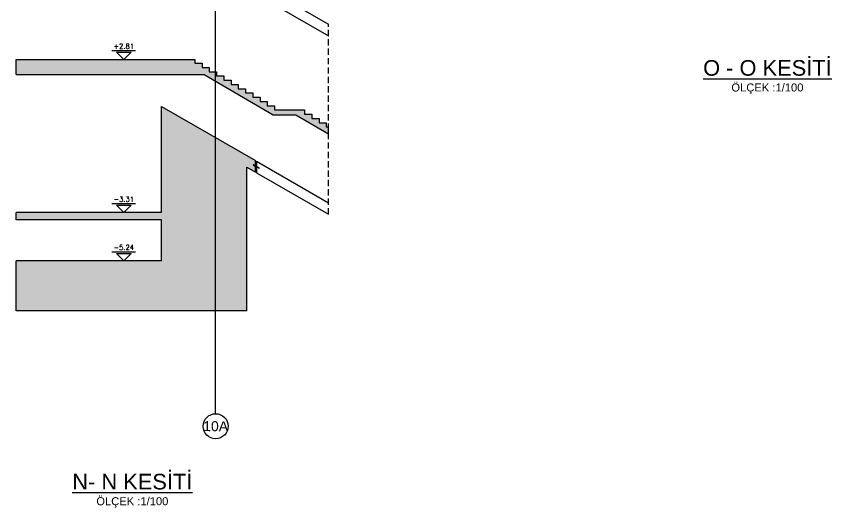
# Model space of a CAD drawing. Header units: millimetres. Extents: x 400382 to 401267, y 4543945 to 4544126.
# Drawn here: x 401211.87 to 401244.48, y 4543951.69 to 4543971.34 of the extents above; entities that cross this region are included whole.
import ezdxf
from ezdxf.enums import TextEntityAlignment as Align

# ---------------------------------------------------------------- set-up
doc = ezdxf.new("R2010")
doc.units = ezdxf.units.MM
for name, pattern in [('AKS', [3, 2.5, -0.25, 0, -0.25]), ('CIZGI', [0.4, 0.25, -0.15]), ('CONTINU', [0]), ('HIDDEN', [0.375, 0.25, -0.125]), ('UUC-ST-KAL-I05-101-U-000$0$ACAD_ISO05W100', [33, 24, -3, 0, -3, 0, -3])]:
    doc.linetypes.add(name, pattern=pattern)
for name, color, linetype in [('aks prota', 2, 'AKS'), ('caks prota', 4, 'Continuous'), ('kesik prota', 2, 'CIZGI'), ('kesit prota', 1, 'Continuous'), ('kesit tarama prota', 252, 'Continuous'), ('kolon tarama prota', 252, 'Continuous'), ('kot prota', 4, 'Continuous'), ('PRT-CST-rc_level', 6, 'Continuous'), ('PRT-CST-rc_levermark', 4, 'Continuous'), ('t35 prota', 3, 'Continuous'), ('taks prota', 7, 'Continuous'), ('tplan prota', 7, 'Continuous'), ('UUC-ST-KAL-I05-101-U-000$0$st_s_su tutucu', 2, 'Continuous')]:
    doc.layers.add(name, color=color, linetype=linetype)
doc.styles.add('Arial', font='Arial.ttf')
doc.styles.add('OLCU', font='romanstw.shx')
doc.styles.add('TAKS', font='Arial Unicode.ttf')

# ---------------------------------------------------------------- blocks, each defined once
blk = doc.blocks.new('KOTK5')
at = {"layer": 'PRT-CST-rc_levermark'}
blk.add_line((217, 160), (-213, 160), dxfattribs=at)
blk.add_lwpolyline([(130, 130), (-130, 130), (0, 0)], close=True, dxfattribs=at)
at = {"layer": 'PRT-CST-rc_level', "style": 'OLCU'}
blk.add_attdef('000.00', text='', height=90, dxfattribs=at).set_placement((0, 193), align=Align.CENTER)

msp = doc.modelspace()

# ---------------------------------------------------------------- hatches: boundary and pattern name
at = {"layer": 'kesit tarama prota'}
h = msp.add_hatch(color=256, dxfattribs=at)
h.dxf.hatch_style = 1
h.paths.add_polyline_path([(401217.68366, 4543969.01903), (401219.38232, 4543969.01903), (401222.14584, 4543967.39903), (401223.05584, 4543967.39903), (401224.35571, 4543966.63704), (401224.35571, 4543966.91903), (401224.27014, 4543966.91903), (401224.27014, 4543967.08903), (401223.98014, 4543967.08903), (401223.98014, 4543967.25903), (401223.69014, 4543967.25903), (401223.69014, 4543967.42903), (401223.40014, 4543967.42903), (401223.40014, 4543967.59903), (401222.20014, 4543967.59903), (401222.20014, 4543967.76903), (401221.91014, 4543967.76903), (401221.91014, 4543967.93903), (401221.62014, 4543967.93903), (401221.62014, 4543968.10903), (401221.33014, 4543968.10903), (401221.33014, 4543968.27903), (401221.04014, 4543968.27903), (401221.04014, 4543968.44903), (401220.75014, 4543968.44903), (401220.75014, 4543968.61903), (401220.46014, 4543968.61903), (401220.46014, 4543968.78903), (401220.17014, 4543968.78903), (401220.17014, 4543968.95903), (401219.88014, 4543968.95903), (401219.88014, 4543969.12903), (401219.59014, 4543969.12903), (401219.59014, 4543969.29903), (401219.30014, 4543969.29903), (401219.30014, 4543969.46903), (401219.01014, 4543969.46903), (401219.01014, 4543969.61903), (401211.87188, 4543969.61903), (401211.87188, 4543969.01903)])
h = msp.add_hatch(color=256, dxfattribs=at)
h.dxf.hatch_style = 1
h.paths.add_polyline_path([(401221.08627, 4543965.31369), (401221.43268, 4543965.11369), (401221.43268, 4543965.57557), (401217.68366, 4543967.74009), (401217.68366, 4543963.49903), (401211.87188, 4543963.49903), (401211.87188, 4543963.19903), (401217.68366, 4543963.19903), (401217.68366, 4543961.56903), (401211.87188, 4543961.56903), (401211.87188, 4543959.56903), (401221.08627, 4543959.56903)])

# ---------------------------------------------------------------- linework, layer by layer
at = {"layer": 'aks prota', "ltscale": 10}
msp.add_line((401219.84405, 4543955.44899), (401219.84405, 4543984.1625), dxfattribs=at)
at = {"layer": 'caks prota', "ltscale": 0.05}
msp.add_circle((401219.84405, 4543954.94899), 0.5, dxfattribs=at)
at = {"layer": 'kesik prota', "ltscale": 10}
msp.add_line((401211.87188, 4543969.01903), (401211.87188, 4543969.61903), dxfattribs=at)
for points in [[(401211.87188, 4543963.19903), (401211.87188, 4543963.49903)], [(401211.87188, 4543959.56903), (401211.87188, 4543961.56903)]]:
    msp.add_lwpolyline(points, dxfattribs=at)
at = {"layer": 'kesit prota', "color": 1}
for p, q in [((401217.68366, 4543963.49903), (401217.68366, 4543967.74009)), ((401217.68366, 4543961.56903), (401217.68366, 4543963.19903))]:
    msp.add_line(p, q, dxfattribs=at)
for points in [[(401211.87188, 4543969.61903), (401219.01014, 4543969.61903), (401219.01014, 4543969.46903), (401219.30014, 4543969.46903), (401219.30014, 4543969.29903), (401219.59014, 4543969.29903), (401219.59014, 4543969.12903), (401219.88014, 4543969.12903), (401219.88014, 4543968.95903), (401220.17014, 4543968.95903), (401220.17014, 4543968.78903), (401220.46014, 4543968.78903), (401220.46014, 4543968.61903), (401220.75014, 4543968.61903), (401220.75014, 4543968.44903), (401221.04014, 4543968.44903), (401221.04014, 4543968.27903), (401221.33014, 4543968.27903), (401221.33014, 4543968.10903), (401221.62014, 4543968.10903), (401221.62014, 4543967.93903), (401221.91014, 4543967.93903), (401221.91014, 4543967.76903), (401222.20014, 4543967.76903), (401222.20014, 4543967.59903), (401223.40014, 4543967.59903), (401223.40014, 4543967.42903), (401223.69014, 4543967.42903), (401223.69014, 4543967.25903), (401223.98014, 4543967.25903), (401223.98014, 4543967.08903), (401224.27014, 4543967.08903), (401224.27014, 4543966.91903), (401224.35571, 4543966.91903)], [(401211.87121, 4543969.01903), (401219.38232, 4543969.01903)], [(401219.38232, 4543969.01903), (401222.14584, 4543967.39903), (401223.05584, 4543967.39903), (401224.35571, 4543966.63704)], [(401217.68366, 4543967.74009), (401221.43268, 4543965.57557)], [(401221.08627, 4543959.56903), (401221.08627, 4543965.31369), (401221.43268, 4543965.11369), (401221.43268, 4543965.57557)], [(401217.68366, 4543963.49903), (401211.87188, 4543963.49903)], [(401217.68366, 4543963.19903), (401211.87188, 4543963.19903)], [(401217.68366, 4543961.56903), (401211.87188, 4543961.56903)], [(401221.08627, 4543959.56903), (401211.87188, 4543959.56903)]]:
    msp.add_lwpolyline(points, dxfattribs=at)
at = {"layer": 'kesit prota'}
msp.add_lwpolyline([(401224.35571, 4543966.63704), (401224.35571, 4543966.91903)], dxfattribs=at)
at = {"layer": 'kolon tarama prota'}
msp.add_line((401221.48268, 4543965.54671), (401221.48268, 4543965.08483), dxfattribs=at)
for points in [[(401221.48268, 4543972.68821), (401224.35571, 4543971.02946)], [(401221.48268, 4543972.22633), (401224.35571, 4543970.56756)], [(401221.48268, 4543965.54671), (401224.35571, 4543963.88794)], [(401221.48268, 4543965.08483), (401224.35571, 4543963.42606)]]:
    msp.add_lwpolyline(points, dxfattribs=at)
at = {"layer": 'kolon tarama prota', "linetype": 'HIDDEN'}
msp.add_lwpolyline([(401224.35571, 4543963.42606), (401224.35571, 4543971.02946)], dxfattribs=at)
at = {"layer": 'UUC-ST-KAL-I05-101-U-000$0$st_s_su tutucu', "linetype": 'UUC-ST-KAL-I05-101-U-000$0$ACAD_ISO05W100', "ltscale": 0.05}
msp.add_lwpolyline([(401221.47069, 4543965.31299, -0.57735027), (401221.46809, 4543965.31148), (401221.43777, 4543965.32899, -0.57735027), (401221.43777, 4543965.33199), (401221.45828, 4543965.34383, 0.57735027), (401221.45828, 4543965.34684), (401221.41859, 4543965.36975), (401221.42151, 4543965.37482), (401221.41794, 4543965.37688), (401221.41502, 4543965.37181), (401221.38669, 4543965.38817), (401221.38962, 4543965.39324), (401221.38605, 4543965.3953), (401221.38312, 4543965.39023), (401221.36521, 4543965.40057), (401221.36421, 4543965.41616), (401221.3597, 4543965.41876), (401221.3441, 4543965.39174), (401221.34861, 4543965.38914), (401221.36261, 4543965.39607), (401221.38052, 4543965.38572), (401221.3776, 4543965.38066), (401221.38116, 4543965.3786), (401221.38409, 4543965.38367), (401221.41242, 4543965.36731), (401221.40949, 4543965.36224), (401221.41306, 4543965.36018), (401221.41599, 4543965.36525), (401221.44875, 4543965.34634, -0.57735027), (401221.44875, 4543965.34333), (401221.4291, 4543965.33199, 0.57735027), (401221.4291, 4543965.32899), (401221.47242, 4543965.30398, 0.57735027), (401221.47502, 4543965.30548), (401221.47502, 4543965.32816, -0.57735027), (401221.47762, 4543965.32966), (401221.51039, 4543965.31075), (401221.50746, 4543965.30568), (401221.51103, 4543965.30362), (401221.51395, 4543965.30869), (401221.54228, 4543965.29233), (401221.53935, 4543965.28727), (401221.54292, 4543965.28521), (401221.54585, 4543965.29027), (401221.56376, 4543965.27993), (401221.56477, 4543965.26434), (401221.56927, 4543965.26174), (401221.58487, 4543965.28876), (401221.58037, 4543965.29136), (401221.56636, 4543965.28444), (401221.54845, 4543965.29478), (401221.55137, 4543965.29985), (401221.54781, 4543965.3019), (401221.54488, 4543965.29684), (401221.51655, 4543965.31319), (401221.51948, 4543965.31826), (401221.51591, 4543965.32032), (401221.51299, 4543965.31525), (401221.47329, 4543965.33817, 0.57735027), (401221.47069, 4543965.33667)], format="xyb", close=True, dxfattribs=at)

# ---------------------------------------------------------------- block references
at = {"layer": 'kot prota', "linetype": 'CONTINU', "ltscale": 0.1}
ref = msp.add_blockref('KOTK5', (401216.16964, 4543969.61903), dxfattribs=dict(at, xscale=-0.002222222222222222, yscale=0.002222222222222222, zscale=0.002222222222222222, rotation=359.9999999999996))
ref.add_attrib('000.00', '+2.81', dxfattribs={"layer": 'PRT-CST-rc_level', "height": 0.2, "style": 'OLCU'}).set_placement((401216.16964, 4543970.04823), align=Align.CENTER)
ref = msp.add_blockref('KOTK5', (401216.16964, 4543963.49903), dxfattribs=dict(at, xscale=-0.002222222222222222, yscale=0.002222222222222222, zscale=0.002222222222222222, rotation=359.9999999999996))
ref.add_attrib('000.00', '-3.31', dxfattribs={"layer": 'PRT-CST-rc_level', "height": 0.2, "style": 'OLCU'}).set_placement((401216.16964, 4543963.92823), align=Align.CENTER)
ref = msp.add_blockref('KOTK5', (401216.16964, 4543961.56903), dxfattribs=dict(at, xscale=-0.002222222222222222, yscale=0.002222222222222222, zscale=0.002222222222222222, rotation=359.9999999999996))
ref.add_attrib('000.00', '-5.24', dxfattribs={"layer": 'PRT-CST-rc_level', "height": 0.2, "style": 'OLCU'}).set_placement((401216.16964, 4543961.99823), align=Align.CENTER)

# ---------------------------------------------------------------- texts
at = {"layer": 't35 prota', "style": 'Arial'}
msp.add_text('ÖLÇEK :1/100', height=0.32, rotation=0.011795, dxfattribs=at).set_placement((401241.91244, 4543968.48267), align=Align.MIDDLE)
msp.add_text('ÖLÇEK :1/100', height=0.32, dxfattribs=at).set_placement((401216.51123, 4543951.93451), align=Align.MIDDLE)
at = {"layer": 'taks prota', "style": 'TAKS'}
msp.add_text('10A', height=0.4, rotation=359.505167, dxfattribs=at).set_placement((401219.84405, 4543954.94899), align=Align.MIDDLE_CENTER)
at = {"layer": 'tplan prota', "style": 'Arial'}
msp.add_text('%%UO - O KESİTİ', height=0.625, rotation=0.011795, dxfattribs=at).set_placement((401241.91226, 4543969.35767), align=Align.MIDDLE)
msp.add_text('%%UN- N KESİTİ', height=0.625, dxfattribs=at).set_placement((401216.51123, 4543952.80951), align=Align.MIDDLE)

doc.saveas('drawing.dxf')
